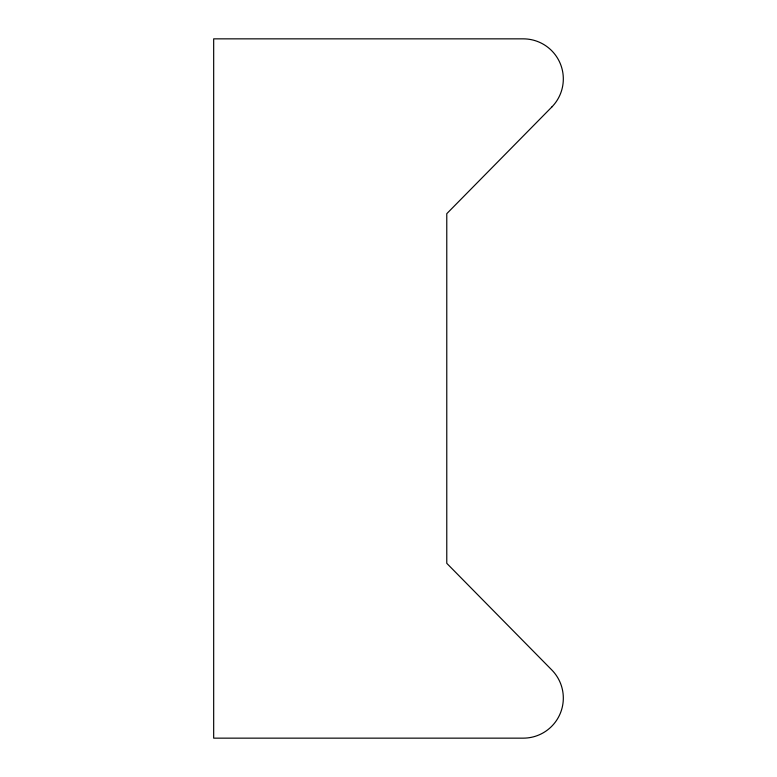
<?xml version="1.0" encoding="UTF-8"?>
<svg xmlns="http://www.w3.org/2000/svg" width="777" height="777" viewBox="0 0 777 777"><rect width="100%" height="100%" fill="white"/><g stroke="black" fill="none" stroke-linecap="round" stroke-linejoin="round"><path stroke-width="1.17" d="M551.806 107.022L446.775 213.675L446.775 563.325L551.806 669.978A40.064 40.064 0 0 1 523.261 738.15L213.675 738.15L213.675 38.85L523.261 38.85A40.064 40.064 0 0 1 551.806 107.022"/></g></svg>
